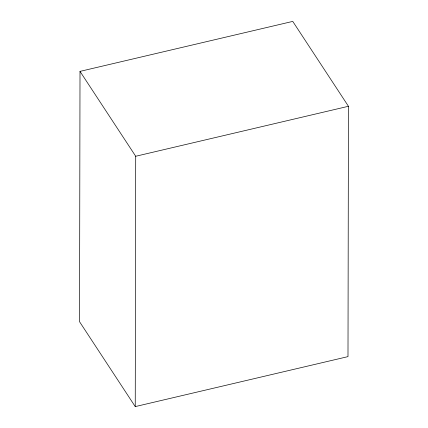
<?xml version="1.0" encoding="UTF-8"?>
<svg xmlns="http://www.w3.org/2000/svg" width="428" height="428" viewBox="0 0 428 428"><rect width="100%" height="100%" fill="white"/><g stroke="black" fill="none" stroke-linecap="round" stroke-linejoin="round"><path stroke-width="0.64" d="M80.009 71.38L79.549 321.717L135.243 406.6L347.991 356.62L348.451 106.283L292.757 21.4L80.009 71.38L135.708 156.263L135.243 406.6M135.708 156.263L348.451 106.283"/></g></svg>
